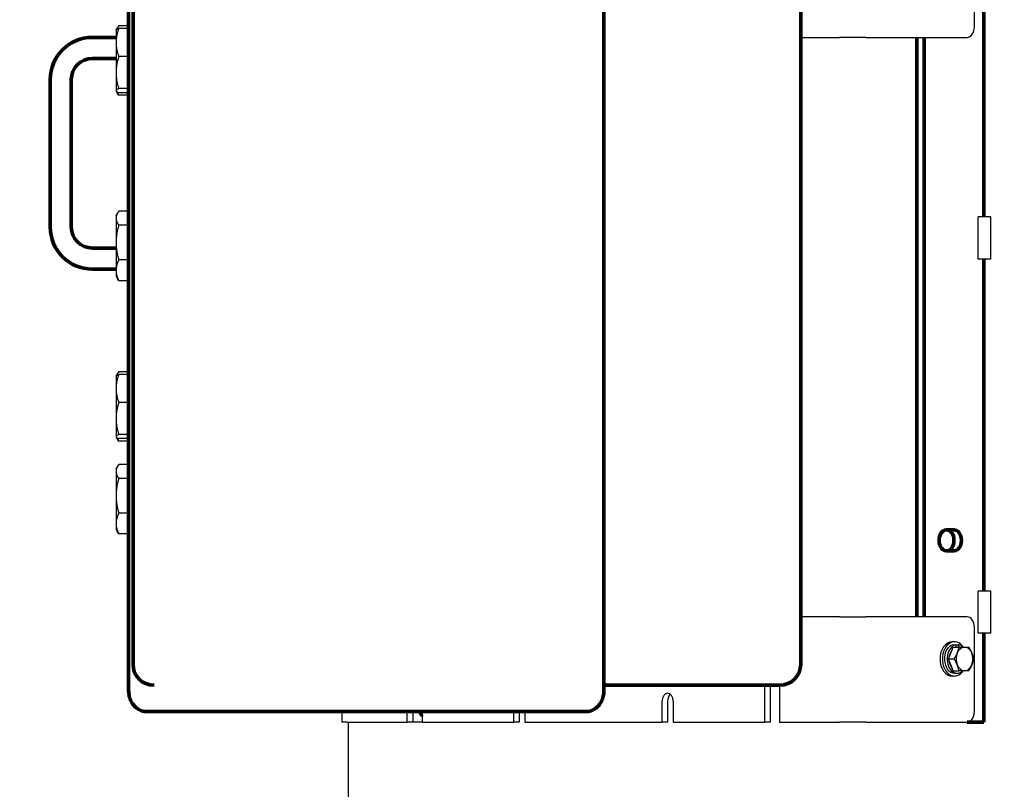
# Model space of a CAD drawing. Header units: inches. Extents: x 20 to 536, y 6 to 344.
# Drawn here: x 381.12 to 404.61, y 84.32 to 102.58 of the extents above; entities that cross this region are included whole.
import ezdxf

# ---------------------------------------------------------------- set-up
doc = ezdxf.new("R2010")
doc.units = ezdxf.units.IN
doc.header["$LTSCALE"] = 16
doc.header["$MEASUREMENT"] = 0
doc.layers.add('Dimension (ANSI)', color=7, linetype='Continuous', lineweight=25)
doc.layers.add('Visible (ANSI)', color=7, linetype='Continuous', lineweight=50)
doc.styles.add('Standard D-E', font='arial.ttf')
doc.dimstyles.new('in [mm] D-E NeptuneBenson', dxfattribs={"dimscale": 16, "dimtxt": 0.15, "dimasz": 0.098425, "dimexe": 0.125, "dimexo": 0.063, "dimgap": 0.031496, "dimtad": 0, "dimtih": 1, "dimtoh": 1, "dimdec": 4, "dimrnd": 1e-08, "dimzin": 3, "dimdsep": 46, "dimlunit": 5, "dimtxsty": 'Standard D-E', "dimcen": 0.09, "dimdle": 0.393701, "dimclrd": 256, "dimclre": 256, "dimclrt": 256, "dimadec": 1, "dimazin": 1, "dimtfac": 1, "dimtofl": 0, "dimtmove": 0, "dimatfit": 3, "dimfxl": 1, "dimfrac": 1, "dimtolj": 1, "dimtzin": 4, "dimlwd": -1, "dimlwe": -1, "dimarcsym": 0})

# ---------------------------------------------------------------- blocks, each defined once
blk = doc.blocks.new('*D25')
at = {"layer": 'Defpoints', "color": 0, "transparency": 16777216}
for p in [(347.361, 145.292), (416.1, 145.292), (391.098, 47.22)]:
    blk.add_point(p, dxfattribs=at)
at = {"layer": 'Dimension (ANSI)', "transparency": 16777216}
for p, q in [((415.092, 145.292), (345.361, 145.292)), ((347.361, 143.718), (347.361, 111.269)), ((347.361, 48.795), (347.361, 93.901)), ((390.09, 47.22), (345.361, 47.22))]:
    blk.add_line(p, q, dxfattribs=at)
for points in [[(347.098, 143.718), (347.623, 143.718), (347.361, 145.292)], [(347.098, 48.795), (347.623, 48.795), (347.361, 47.22)]]:
    blk.add_solid(points, dxfattribs=at)
at = {"layer": 'Dimension (ANSI)', "transparency": 16777216, "char_height": 2.4, "attachment_point": 5, "style": 'Standard D-E'}
for s, insert in [('\\A1; \\fArial|b0|i0;\\H2.4000;98{\\H1x;\\S1#16;} in', (347.361, 105.539)), ('\\A1;[2491.0 mm]{\\P\\fArial|b0|i0;\\H2.4000;SHIPPING HEIGHT\\P\\fArial|b0|i0;\\H2.4000;REF.}', (347.361, 96.855))]:
    blk.add_mtext(s, dxfattribs=dict(at, insert=insert))

msp = doc.modelspace()

# ---------------------------------------------------------------- linework, layer by layer
at = {"layer": 'Visible (ANSI)'}
for p, q in [((404.00504, 97.89734), (404.00504, 105.77734)), ((383.70675, 86.65734), (383.70675, 103.40734)), ((394.99013, 86.65734), (394.99013, 103.40734)), ((383.8103, 102.78234), (383.8103, 87.28234)), ((399.65955, 87.28234), (399.65955, 102.78234)), ((382.84517, 102.15734), (383.40742, 102.15734)), ((402.41405, 88.40734), (402.41405, 102.15734)), ((402.59083, 102.15734), (402.59083, 88.40734)), ((382.84517, 101.65734), (383.40742, 101.65734)), ((381.84517, 97.65734), (381.84517, 101.15734)), ((382.34517, 97.65734), (382.34517, 101.15734)), ((383.40742, 97.15734), (382.84517, 97.15734)), ((404.00504, 89.01734), (404.00504, 96.89734)), ((383.40742, 96.65734), (382.84517, 96.65734)), ((403.12116, 90.46984), (403.29793, 90.46984)), ((403.29793, 89.96984), (403.12116, 89.96984)), ((404.00504, 85.90734), (404.00504, 88.01734)), ((394.99013, 86.78234), (399.15955, 86.78234)), ((384.13353, 86.15734), (394.38657, 86.15734)), ((394.38657, 86.15734), (394.56335, 86.15734)), ((403.60729, 85.90734), (404.00504, 85.90734))]:
    msp.add_line(p, q, dxfattribs=at)
at = {"layer": 'Visible (ANSI)', "linetype": 'Continuous', "lineweight": 18}
for p, q in [((403.78407, 102.40734), (403.78407, 104.40734)), ((383.70675, 102.4317), (383.47162, 102.4317)), ((383.40742, 102.32605), (383.41021, 102.33089)), ((383.40742, 102.32605), (383.40742, 102.03609)), ((383.41021, 102.33089), (383.44452, 102.39032)), ((383.70675, 102.36913), (383.47162, 102.36913)), ((383.40742, 102.03609), (383.40742, 101.32214)), ((399.65955, 102.15734), (400.5831, 102.15734)), ((401.20182, 102.15734), (400.5831, 102.15734)), ((401.20182, 102.15734), (403.60729, 102.15734)), ((383.70675, 101.70306), (383.47162, 101.70306)), ((383.40742, 101.32214), (383.40742, 100.89335)), ((383.40742, 100.89335), (383.40742, 100.88855)), ((383.40742, 100.88855), (383.41021, 100.88372)), ((383.41021, 100.88372), (383.44452, 100.82429)), ((383.70675, 100.94123), (383.47162, 100.94123)), ((383.70675, 100.84548), (383.47162, 100.84548)), ((383.70675, 100.7829), (383.47162, 100.7829)), ((383.40742, 97.92613), (383.44452, 97.99039)), ((383.70675, 98.03178), (383.47162, 98.03178)), ((383.40742, 97.92613), (383.40742, 97.86714)), ((383.40742, 97.86714), (383.40742, 97.2903)), ((404.17215, 97.89734), (403.87246, 97.89734)), ((403.87246, 96.89734), (403.87246, 97.89734)), ((404.17215, 96.89734), (404.17215, 97.89734)), ((383.70675, 97.7025), (383.47162, 97.7025)), ((383.40742, 97.2903), (383.40742, 96.63054)), ((383.70675, 96.8781), (383.47162, 96.8781)), ((404.17215, 96.89734), (403.87246, 96.89734)), ((383.40742, 96.63054), (383.40742, 96.48863)), ((383.40742, 96.48863), (383.44452, 96.42437)), ((383.70675, 96.38298), (383.47162, 96.38298)), ((383.70675, 94.22133), (383.47162, 94.22133)), ((383.40742, 94.11568), (383.41021, 94.12052)), ((383.40742, 94.11568), (383.40742, 93.82572)), ((383.41021, 94.12052), (383.44452, 94.17995)), ((383.70675, 94.15876), (383.47162, 94.15876)), ((383.40742, 93.82572), (383.40742, 93.11177)), ((383.70675, 93.49269), (383.47162, 93.49269)), ((383.40742, 93.11177), (383.40742, 92.68298)), ((383.40742, 92.68298), (383.40742, 92.67818)), ((383.40742, 92.67818), (383.41021, 92.67335)), ((383.41021, 92.67335), (383.44452, 92.61392)), ((383.70675, 92.73086), (383.47162, 92.73086)), ((383.70675, 92.63511), (383.47162, 92.63511)), ((383.70675, 92.57254), (383.47162, 92.57254)), ((383.40742, 91.91572), (383.44452, 91.97999)), ((383.40742, 91.91572), (383.40742, 91.85673)), ((383.40742, 91.85673), (383.40742, 91.2799)), ((383.70675, 92.02137), (383.47162, 92.02137)), ((383.70675, 91.6921), (383.47162, 91.6921)), ((383.40742, 91.2799), (383.40742, 90.62013)), ((383.70675, 90.8677), (383.47162, 90.8677)), ((383.40742, 90.62013), (383.40742, 90.47822)), ((383.40742, 90.47822), (383.44452, 90.41396)), ((383.70675, 90.37257), (383.47162, 90.37257)), ((404.17215, 89.01734), (403.87246, 89.01734)), ((403.87246, 88.01734), (403.87246, 89.01734)), ((404.17215, 88.01734), (404.17215, 89.01734)), ((400.5831, 88.40734), (399.65955, 88.40734)), ((400.5831, 88.40734), (401.20182, 88.40734)), ((403.60729, 88.40734), (401.20182, 88.40734)), ((403.78407, 86.15734), (403.78407, 88.15734)), ((404.17215, 88.01734), (403.87246, 88.01734)), ((403.22238, 87.54784), (403.27974, 87.68834)), ((403.31031, 87.81334), (403.25374, 87.81334)), ((403.27707, 87.74408), (403.34354, 87.74408)), ((403.27974, 87.68834), (403.41614, 87.68834)), ((403.34354, 87.74408), (403.34354, 87.68834)), ((403.34354, 87.74408), (403.41001, 87.74408)), ((403.41001, 87.68834), (403.41001, 87.74408)), ((403.16502, 87.40734), (403.22238, 87.54784)), ((403.22238, 87.26684), (403.16502, 87.40734)), ((403.16502, 87.40734), (403.30142, 87.40734)), ((403.27974, 87.12634), (403.22238, 87.26684)), ((403.31031, 87.00134), (403.25374, 87.00134)), ((403.27974, 87.12634), (403.41614, 87.12634)), ((403.31031, 87.06734), (403.37678, 87.06734)), ((398.80589, 85.90734), (398.80589, 86.78234)), ((398.93847, 86.78234), (398.93847, 85.90734)), ((399.15944, 86.78234), (399.15944, 85.90734)), ((396.36814, 85.90734), (396.36814, 86.40734)), ((396.50072, 86.40734), (396.50072, 85.90734)), ((396.6333, 86.40734), (396.6333, 85.90734)), ((388.76881, 86.15734), (388.76881, 85.90734)), ((390.32061, 85.90734), (390.32061, 86.15734)), ((390.45319, 86.15734), (390.45319, 85.90734)), ((390.67416, 86.15734), (390.67416, 85.90734)), ((392.84675, 85.90734), (392.84675, 86.15734)), ((392.97933, 86.15734), (392.97933, 85.90734)), ((393.11191, 86.15734), (393.11191, 85.90734)), ((388.89695, 85.90734), (388.76881, 85.90734)), ((388.89695, 85.90734), (390.32061, 85.90734)), ((388.92314, 80.40734), (388.92314, 85.90734)), ((390.45319, 85.90734), (390.32061, 85.90734)), ((390.67416, 85.90734), (390.45319, 85.90734)), ((390.67416, 85.90734), (392.84675, 85.90734)), ((392.97933, 85.90734), (392.84675, 85.90734)), ((393.11191, 85.90734), (396.36814, 85.90734)), ((396.50072, 85.90734), (396.36814, 85.90734)), ((396.6333, 85.90734), (398.80589, 85.90734)), ((398.93847, 85.90734), (398.80589, 85.90734)), ((399.15944, 85.90734), (400.5831, 85.90734)), ((401.20182, 85.90734), (400.5831, 85.90734)), ((401.20182, 85.90734), (403.60729, 85.90734))]:
    msp.add_line(p, q, dxfattribs=at)
at = {"layer": 'Visible (ANSI)'}
for centre, radius, start, end in [((382.84517, 101.15734), 1, 90, 180), ((382.84517, 101.15734), 0.5, 90, 180), ((382.84517, 97.65734), 1, 180, 270), ((382.84517, 97.65734), 0.5, 180, 270), ((384.3103, 87.28234), 0.5, 180, 270), ((399.15955, 87.28234), 0.5, 270, 0)]:
    msp.add_arc(centre, radius, start, end, dxfattribs=at)
at = {"layer": 'Visible (ANSI)', "linetype": 'Continuous', "lineweight": 18}
for centre, major_axis, start_param, end_param in [((403.60729, 102.40734), (0, -0.25), 0, 1.57079633), ((403.60729, 88.15734), (0, 0.25), 4.71238898, 6.28318531), ((403.31031, 87.40734), (0, 0.406), 5.47680863, 10.23115464), ((403.25374, 87.40734), (0, 0.406), 0, 3.14159265), ((403.31031, 87.40734), (0, 0.34), 0.13867938, 3.14159265), ((403.37678, 87.40734), (0, -0.34), 3.28027203, 6.88117227), ((403.37678, 87.40734), (0, 0.281), 0.65204888, 1.44234623), ((403.54861, 87.40734), (0, 0.281), 0, 1.04719755), ((403.37678, 87.40734), (0, 0.34), 5.68519834, 6.14450593), ((403.54861, 87.40734), (0, 0.281), 5.23598776, 6.28318531), ((403.37678, 87.40734), (0, 0.281), 1.69924643, 2.48954378), ((403.54861, 87.40734), (0, -0.281), 4.1887902, 5.23598776), ((403.54861, 87.40734), (0, 0.281), 4.1887902, 5.23598776), ((403.54861, 87.40734), (0, -0.281), 5.23598776, 6.28318531), ((403.54861, 87.40734), (0, -0.281), 0, 1.04719755), ((396.50072, 86.40734), (0, 0.1875), 4.71238898, 7.85398163), ((396.6333, 86.40734), (0, -0.1875), 3.66519143, 4.71238898), ((403.60729, 86.15734), (0, -0.25), 0, 1.57079633)]:
    msp.add_ellipse(centre, major_axis=major_axis, ratio=0.70710678, start_param=start_param, end_param=end_param, dxfattribs=at)
at = {"layer": 'Visible (ANSI)'}
for centre, major_axis, start_param, end_param in [((403.12116, 90.21984), (0, -0.25), 3.14159265, 6.28318531), ((403.12116, 90.21984), (0, -0.25), 0, 3.14159265), ((403.29793, 90.21984), (0, 0.25), 3.14159265, 6.28318531), ((390.92357, 86.40734), (0, -0.5), 5.23598776, 5.50016915)]:
    msp.add_ellipse(centre, major_axis=major_axis, ratio=0.70710678, start_param=start_param, end_param=end_param, dxfattribs=at)
at = {"layer": 'Visible (ANSI)', "linetype": 'Continuous', "lineweight": 18}
for points, weights in [([(383.47162, 102.4317), (383.43777, 102.38518), (383.42206, 102.34347)], [1.01001874936, 1.02721658286, 1.02385469408]), ([(383.47162, 102.36913), (383.40742, 102.19066), (383.40742, 102.03609)], [1.01001874936, 1.04314139574, 1]), ([(383.41021, 102.33089), (383.42049, 102.3487), (383.47162, 102.36913)], [1.01469860719, 1.03622071474, 1.01001874936]), ([(383.40742, 102.03609), (383.40742, 101.88153), (383.47162, 101.70306)], [1, 1.04314139574, 1.01001874936]), ([(383.47162, 101.70306), (383.40742, 101.49892), (383.40742, 101.32214)], [1.01001874936, 1.04314139574, 1]), ([(383.40742, 101.32214), (383.40742, 101.14536), (383.47162, 100.94123)], [1, 1.04314139574, 1.01001874936]), ([(383.47162, 100.94123), (383.40742, 100.91557), (383.40742, 100.89335)], [1.01001874936, 1.04314139574, 1]), ([(383.40742, 100.89335), (383.40742, 100.87113), (383.47162, 100.84548)], [1, 1.04314139574, 1.01001874936]), ([(383.43884, 100.86048), (383.45218, 100.82307), (383.47162, 100.7829)], [1.02294437303, 1.01982143166, 1.01001874936]), ([(383.47162, 100.7829), (383.45612, 100.8042), (383.44452, 100.82429)], [1.01001874936, 1.01781913732, 1.0213898973]), ([(383.47162, 98.03178), (383.40742, 97.94355), (383.40742, 97.86714)], [1.01001874936, 1.04314139574, 1]), ([(383.40742, 97.86714), (383.40742, 97.79073), (383.47162, 97.7025)], [1, 1.04314139574, 1.01001874936]), ([(383.47162, 97.7025), (383.40742, 97.48161), (383.40742, 97.2903)], [1.01001874936, 1.04314139574, 1]), ([(383.40742, 97.2903), (383.40742, 97.099), (383.47162, 96.8781)], [1, 1.04314139574, 1.01001874936]), ([(383.47162, 96.8781), (383.40742, 96.74544), (383.40742, 96.63054)], [1.01001874936, 1.04314139574, 1]), ([(383.40742, 96.63054), (383.40742, 96.51565), (383.47162, 96.38298)], [1, 1.04314139574, 1.01001874936]), ([(383.47162, 96.38298), (383.45612, 96.40428), (383.44452, 96.42437)], [1.01001874936, 1.01781913732, 1.0213898973]), ([(383.47162, 94.22133), (383.43777, 94.17481), (383.42206, 94.1331)], [1.01001874936, 1.02721658286, 1.02385469408]), ([(383.47162, 94.15876), (383.40742, 93.98029), (383.40742, 93.82572)], [1.01001874936, 1.04314139574, 1]), ([(383.41021, 94.12052), (383.42049, 94.13833), (383.47162, 94.15876)], [1.01469860719, 1.03622071474, 1.01001874936]), ([(383.40742, 93.82572), (383.40742, 93.67116), (383.47162, 93.49269)], [1, 1.04314139574, 1.01001874936]), ([(383.47162, 93.49269), (383.40742, 93.28856), (383.40742, 93.11177)], [1.01001874936, 1.04314139574, 1]), ([(383.40742, 93.11177), (383.40742, 92.93499), (383.47162, 92.73086)], [1, 1.04314139574, 1.01001874936]), ([(383.47162, 92.73086), (383.40742, 92.7052), (383.40742, 92.68298)], [1.01001874936, 1.04314139574, 1]), ([(383.40742, 92.68298), (383.40742, 92.66076), (383.47162, 92.63511)], [1, 1.04314139574, 1.01001874936]), ([(383.43884, 92.65011), (383.45218, 92.6127), (383.47162, 92.57254)], [1.02294437303, 1.01982143166, 1.01001874936]), ([(383.47162, 92.57254), (383.45612, 92.59383), (383.44452, 92.61392)], [1.01001874936, 1.01781913732, 1.0213898973]), ([(383.47162, 92.02137), (383.40742, 91.93314), (383.40742, 91.85673)], [1.01001874936, 1.04314139574, 1]), ([(383.40742, 91.85673), (383.40742, 91.78032), (383.47162, 91.6921)], [1, 1.04314139574, 1.01001874936]), ([(383.47162, 91.6921), (383.40742, 91.4712), (383.40742, 91.2799)], [1.01001874936, 1.04314139574, 1]), ([(383.40742, 91.2799), (383.40742, 91.08859), (383.47162, 90.8677)], [1, 1.04314139574, 1.01001874936]), ([(383.47162, 90.8677), (383.40742, 90.73503), (383.40742, 90.62013)], [1.01001874936, 1.04314139574, 1]), ([(383.40742, 90.62013), (383.40742, 90.50524), (383.47162, 90.37257)], [1, 1.04314139574, 1.01001874936]), ([(383.47162, 90.37257), (383.45612, 90.39387), (383.44452, 90.41396)], [1.01001874936, 1.01781913732, 1.0213898973]), ([(403.37653, 87.54784), (403.40315, 87.61305), (403.41614, 87.68834)], [1, 1.0379548493, 1]), ([(403.41614, 87.68834), (403.49537, 87.68834), (403.54861, 87.68834)], [1, 1.0379548493, 1]), ([(403.54861, 87.68834), (403.60185, 87.68834), (403.64558, 87.68834)], [1, 1.0379548493, 1]), ([(403.64558, 87.68834), (403.69406, 87.61305), (403.72068, 87.54784)], [1, 1.0379548493, 1]), ([(403.30142, 87.40734), (403.34991, 87.48264), (403.37653, 87.54784)], [1, 1.0379548493, 1]), ([(403.37653, 87.26684), (403.34991, 87.33205), (403.30142, 87.40734)], [1, 1.0379548493, 1]), ([(403.72068, 87.54784), (403.7473, 87.48264), (403.76029, 87.40734)], [1, 1.0379548493, 1]), ([(403.76029, 87.40734), (403.7473, 87.33205), (403.72068, 87.26684)], [1, 1.0379548493, 1]), ([(403.41614, 87.12634), (403.40315, 87.20164), (403.37653, 87.26684)], [1, 1.0379548493, 1]), ([(403.72068, 87.26684), (403.69406, 87.20164), (403.64558, 87.12634)], [1, 1.0379548493, 1]), ([(403.54861, 87.12634), (403.49537, 87.12634), (403.41614, 87.12634)], [1, 1.0379548493, 1]), ([(403.64558, 87.12634), (403.60185, 87.12634), (403.54861, 87.12634)], [1, 1.0379548493, 1])]:
    msp.add_rational_spline(points, weights, degree=2, dxfattribs=at)
at = {"layer": 'Visible (ANSI)'}
for points, knots in [([(384.13353, 86.15734), (384.09136, 86.15734), (384.0493, 86.16465), (383.96948, 86.1921), (383.93214, 86.21274), (383.86231, 86.26546), (383.83125, 86.29866), (383.77826, 86.37279), (383.75721, 86.41419), (383.72603, 86.49958), (383.7159, 86.54363), (383.70808, 86.6111), (383.70675, 86.63422), (383.70675, 86.65734)], [1.57079633, 1.57079633, 1.57079633, 1.57079633, 1.80931024, 1.80931024, 2.06106977, 2.06106977, 2.35075453, 2.35075453, 2.6649138, 2.6649138, 2.97907306, 2.97907306, 3.14159265, 3.14159265, 3.14159265, 3.14159265]), ([(394.56335, 86.15734), (394.60552, 86.15734), (394.64758, 86.16465), (394.7274, 86.1921), (394.76473, 86.21274), (394.83457, 86.26546), (394.86563, 86.29866), (394.91862, 86.37279), (394.93967, 86.41419), (394.97085, 86.49958), (394.98098, 86.54363), (394.9888, 86.6111), (394.99013, 86.63422), (394.99013, 86.65734)], [4.71238898, 4.71238898, 4.71238898, 4.71238898, 4.9509029, 4.9509029, 5.20266243, 5.20266243, 5.49234719, 5.49234719, 5.80650645, 5.80650645, 6.12066572, 6.12066572, 6.28318531, 6.28318531, 6.28318531, 6.28318531])]:
    msp.add_open_spline(points, degree=3, knots=knots, dxfattribs=at)

# ---------------------------------------------------------------- dimensions: what is measured, and where the dimension line sits
at = {"layer": 'Dimension (ANSI)'}
dim = msp.add_linear_dim(base=(347.36094, 145.29234), p1=(391.09829, 47.21984), p2=(416.10017, 145.29234), angle=90, text=' \\fArial|b0|i0;\\H2.4000;<> in\\X[2491.0 mm]{\\P\\fArial|b0|i0;\\H2.4000;SHIPPING HEIGHT\\P\\fArial|b0|i0;\\H2.4000;REF.}', dimstyle='in [mm] D-E NeptuneBenson', override={"dimgap": 0.031496, "dimdec": 4, "dimpost": '', "dimtol": 0, "dimlim": 0, "dimtp": 0, "dimtm": 0, "dimtdec": 2, "dimatfit": 1}, dxfattribs=at)
dim.commit()
dim.dimension.update_dxf_attribs({"geometry": '*D25', "text_midpoint": (347.36094, 102.58463), "dimtype": 160})

doc.saveas('drawing.dxf')
